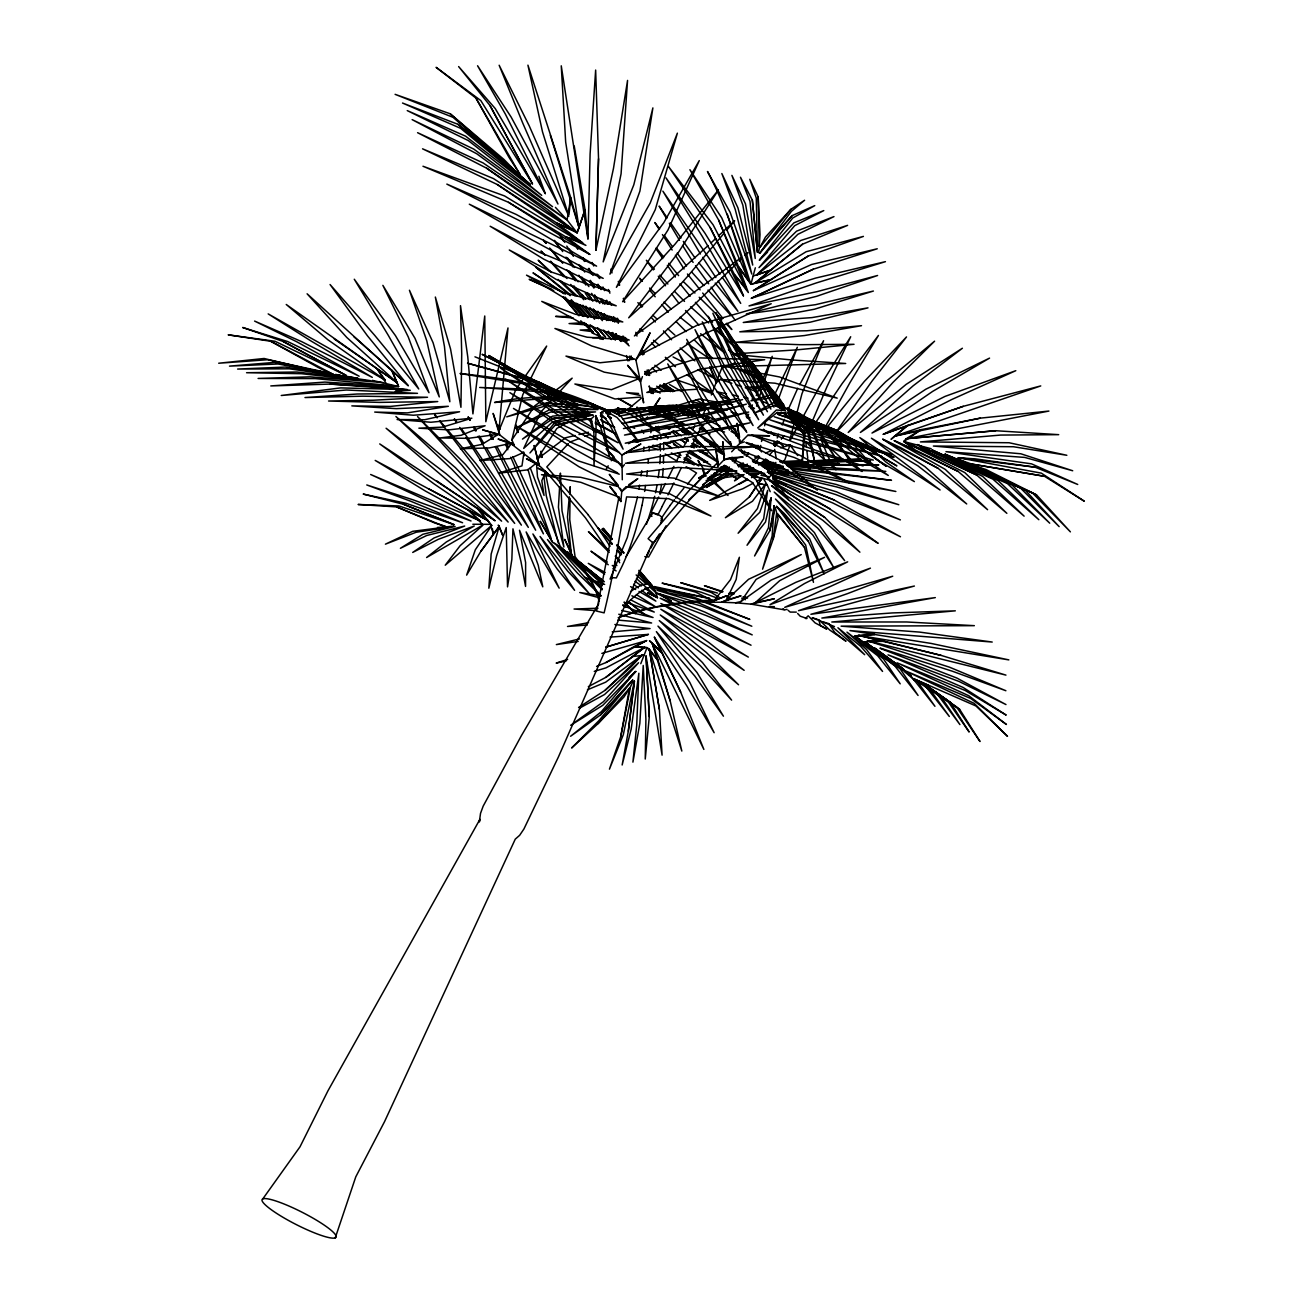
<?xml version="1.0" encoding="UTF-8"?>
<svg xmlns="http://www.w3.org/2000/svg" width="1303" height="1303" viewBox="0 0 1303 1303"><rect width="100%" height="100%" fill="white"/><g stroke="black" fill="none" stroke-linecap="round" stroke-linejoin="round"><path stroke-width="1.5" d="M622.297 479.781L621.889 455.187L603.664 437.173M663.553 455.529L663.439 463.265M663.618 450.007L663.667 444.47M570.046 498.365L569.753 519.734L575.079 556.625L586.22 572.489L594.201 587.425A332.444 183.3 -35.9 0 1 599.299 601.823M570.111 494.472L570.209 486.703L569.672 492.762M574.216 145.969L585.031 209.636L577.115 232.781L493.511 178.609L422.547 148.819L497.323 184.537L556.886 223.106L577.115 232.781L579.037 227.618L565.665 142.011L561.251 65.818L587.946 238.905L590.096 153.998L595.65 70.053L598.533 158.738L595.911 250.241L613.501 168.266L627.557 80.411L621.075 173.836L603.175 261.903L633.812 184.798L652.884 107.905L639.936 191.052L609.951 274.167L650.197 203.024L677.381 133.15L655.246 209.734L616.384 287.328L663.781 222.65L699.271 160.611L667.999 229.947L622.606 301.693L675.117 244.052L718.393 189.945L678.651 252.049L628.681 317.818L708.148 245.55M595.911 250.241L598.533 158.738M660.426 454.617L659.872 463.673M663.243 468.51L662.527 477.321M559.59 487.127L558.433 507.16L563.873 547.032L550.843 499.831L545.354 472.68M559.818 483.12L560.404 473.103L562.016 510.89L571.235 553.058L573.418 558.678L577.897 563.596L583.125 565.86L579.216 563.124L577.897 563.596M766.245 386.796L783.754 405.2L779.878 399.076L766.245 386.796L746.147 387.252L767.614 389.727L783.706 405.363L770.106 395.004L750.87 400.835L771.409 397.773L784.667 407.692L773.64 402.741L754.535 413.051L774.715 405.347L783.461 408.279L785.009 410.543L776.376 410.022L757.678 427.954L777.077 412.53L784.422 412.921L784.911 414.647L788.966 416.341L803.804 433.915L802.045 464.243L805.091 432.954L788.201 413.556M744.274 455.04L744.502 451.131M767.532 252.196L759.421 260.16L792.68 218.057L814.75 205.63L792.159 215.614L759.747 253.238L791.312 211.428L804.602 200.239L790.84 209.343L760.203 246.918L759.258 246.511L760.007 234.638L758.199 196.916L749.779 179.293L756.277 198.007L757.434 252.277L752.352 200.19L740.462 177.224L750.039 201.444L755.251 258.466L745.479 203.854L731.895 175.384L742.873 205.206L752.711 265.079L737.938 207.845L721.846 173.543L735.218 209.343L751.798 274.053L730.185 212.373L707.48 171.491C726.488 207.21 738.736 246.186 750.886 284.331L770.936 279.624L808.137 256.072L863.417 236.397L806.117 251.74L755.105 282.946L750.886 284.331L738.54 266.675L718.686 220.142L689.922 169.699L721.748 217.894L748.981 281.334L738.54 266.675L748.345 292.523L734.501 274.591L710.151 227.585L668.488 166.523L713.099 224.784L746.196 288.566L734.501 274.591L743.443 295.846L705.004 233.27L665.996 177.876L702.415 236.625L740.723 303.371L722.285 277.409M769.65 501.59L771.148 497.893L768.444 527.731L754.567 555.99L769.845 530.712L774.389 510.613L774.177 505.711L772.125 536.07L762.581 569.167L773.249 538.937L778.119 519.18L776.621 513.398L773.249 538.937M773.77 445.317L774.047 441.391M603.289 412.888L600.536 412.807L609.446 456.131L600.439 426.618L595.699 415.592L596.139 429.876L593.989 465.546L593.907 431.749L591.269 418.914L590.047 419.859L590.145 418.735L583.141 418.963L555.518 424.811L529.963 452.939L554.883 422.498L592.946 415.103L584.395 414.273L553.4 418.377L522.487 439.095L552.472 416.162L595.585 411.911L550.534 412.041L515.239 428.378L549.41 409.777L597.963 409.582L547.309 405.477L506.737 416.862L546.218 403.083L585.878 405.868L603.077 408.833L593.272 407.855M629.023 677.593L635.799 671.436L601.367 711.666L570.584 736.26L600.52 714.924L632.737 680.068L598.875 720.689L571.61 748.003L597.963 723.702L629.463 688.31L620.733 736.667L609.446 769.161L623.306 734.745L634.414 681.094L628.323 731.146L622.15 764.991L631.173 729.159L638.861 673.228L636.711 725.413L632.916 762.141L639.854 723.312L643.226 665.442L645.897 719.191L645.246 759.03L649.285 716.829L646.044 655.963L662.087 755.154L659.399 709.353L649.301 649.171L647.054 647.656L634.089 646.63L605.879 662.559L596.579 666.436M643.666 450.936L643.975 446.962M648.08 463.054L648.422 459.047M616.352 494.049L609.82 486.394L620.88 501.525L621.743 491.524L620.293 488.397M569.297 496.801L567.473 516.998L571.235 553.058L564.72 539.361L573.418 558.678L578.109 561.121L574.656 558.287L573.418 558.678M649.155 450.952L649.529 446.896M650.832 432.743L651.191 428.687L698.099 423.198L703.767 425.087M731.586 457.679L743.133 457.027L724.159 459.666L722.807 441.766L724.159 459.666L717.725 466.327L716.047 450.366L718.132 462.174L717.725 466.327M569.02 214.392L570.747 197.633L527.927 65.15L542.52 131.912L568.825 216.249L529.279 125.968L499.147 65.231L522.633 122.824L557.977 204.034L511.151 117.091L477.566 65.753L505.336 114.045L545.305 193.61L538.872 176.296M646.793 476.018L647.379 470.79M659.188 470.481L658.194 477.68M731.651 451.799L739.713 443.443L740.12 439.909M628.323 731.146L634.414 681.094M640.995 475.953L641.727 470.774M644.627 491.459L645.506 485.482M524.001 452.288L521.966 465.888L498.544 473.168L527.91 469.846L536.461 463.021L548.319 474.048L537.911 468.168L545.876 471.539L541.804 480.709L544.051 495.433L537.504 477.012L536.461 463.021M661.549 484.488L659.855 493.984M638.959 489.065L639.61 485.107M577.115 232.781L567.066 219.979L570.747 197.633L579.037 227.618L585.031 209.636L587.946 238.905M616.873 551.625L626.596 496.899L668.651 498.674L710.933 516.037L669.693 493.772L625.766 486.687M769.845 530.712L774.177 505.711M617.622 486.361L580.633 477.289L541.494 474.699L580.877 482.338L618.958 497.111L596.595 611.091L604.12 612.866L606.775 601.644A184.733 35.784 -77.1 0 0 616.824 551.674M642.004 505.434L643.503 497.453M620.733 736.667L630.131 688.733M637.525 496.98L627.297 537.536L610.081 579.069L612.263 577.669L616.352 577.913L622.427 565.453A303.762 249.964 70.6 0 0 641.939 505.417M759.942 449.34L760.724 445.414M761.506 441.489L762.288 437.564M764.633 425.772L765.415 421.846M758.444 252.717L759.796 245.99M784.911 414.647L785.448 412.074M771.148 497.893L765.496 521.998L747.026 545.257L763.656 518.724L767.662 490.4L759.796 512.307L738.101 533.236L757.418 508.61L765.578 483.869L752.45 501.264L725.396 517.714L749.306 496.997L761.994 478.413L752.271 476.051L758.558 473.95L749.03 474.65M514.31 445.235L511.802 443.183L498.072 439.046L514.31 445.235L511.851 439.991L522.731 394.842L546.674 346.061L516.053 389.076L499.016 430.527L499.603 434.811L539.23 465.594L534.197 445.577L539.23 465.594L526.461 458.803L534.8 462.321M750.886 284.331L755.317 267.799M776.621 513.398L804.374 547.195L813.479 582.343L805.661 545.029L776.539 506.362L784.227 513.512L808.218 541.087L824.147 573.776L809.717 538.937L775.448 499.016L812.714 534.881L833.659 567.456L814.424 532.601L774.194 492.062L817.698 528.122L844.637 560.632L819.506 525.516L771.523 485.775M789.748 440.121L795.856 416.911M796.882 413.035L801.98 393.685L823.577 340.718L799.667 384.727M492.355 528.709L493.251 533.693L490.498 524.327L487.974 520.597L433.915 483.788L379.727 443.916L476.67 507.649L491.752 525.402L475.302 549.817L466.637 575.112L480.856 551.316L499.244 526.412L502.763 535.403L498.251 525.093L499.244 526.412L491.15 554.068L488.837 588.207L496.671 555.534L506.232 527.552L507.535 586.871L511.851 559.41L512.942 528.823L520.972 561.56L525.549 586.399L525.63 562.587L519.506 530.256L542.781 586.822L538.237 565.258L526.135 531.933L559.166 588.142L532.911 533.953L557.228 569.069L574.607 590.324L540.061 536.461L567.766 571.203L589.054 593.37L571.3 571.952L547.455 539.556L577.636 573.287L600.976 595.846M756.554 406.194L757.76 402.366M758.965 398.523L761.375 390.851M762.581 387.024L772.223 356.338L756.245 395.575M335.262 1237.85A41.419 6.808 27 0 0 287.93 1205.601A41.419 6.808 27 0 0 274.102 1211.692A41.419 6.808 27 0 0 335.262 1237.85L355.784 1176.837L384.548 1121.639L515.271 839.132L519.636 835.321L523.904 829.017L558.352 757.092L648.747 551.316M780.53 447.857L790.009 444.974L784.878 459.698L782.321 462.581M642.428 376.632L640.539 381.942L643.584 402.871L643.096 398.913M778.689 398.376L797.322 347.282L773.298 397.382M640.767 663.699L647.054 647.656L634.089 646.63L646.597 640.587L601.839 653.389M711.357 394.956L721.797 368.065L734.729 363.179M774.357 445.431L775.79 441.701M777.223 437.987L778.657 434.274M782.223 424.957L784.373 419.387M787.957 410.087L797.745 388.261M747.108 418.002L748.639 414.256M750.919 408.653L752.434 404.924M629.023 360.752L631.173 355.947M660.491 523.708L662.054 520.044M807.599 432.368L827.144 386.307L850.696 336.728L818.512 388.473L802.892 417.058M701.828 417.481L705.526 409.093L702.48 399.777M629.023 689.906L633.014 681.436M770.806 473.087L775.839 462.402M696.095 437.01L691.274 447.108M683.717 462.956L689.694 450.415M673.912 466.393L668.016 478.348M676.322 461.49L680.117 453.802M660.328 493.821L665.442 483.56M658.715 497.013L651.207 511.965L657.771 515.027L662.185 506.492M692.903 429.485L694.743 425.918M635.897 359.986L650.099 332.77L639.301 355.263L635.897 359.986L640.539 381.942L627.574 365.263L639.496 378.407L611.547 389.646L574.867 383.994L615 398.995L640.864 397.089M645.946 419.941L647.575 416.862M760.203 246.918L765.447 237.081L790.84 209.343M684.075 446.033L687.626 439.372M652.787 542.211L647.168 554.866L649.024 551.478M650.881 548.074L652.722 544.687A246.414 217.894 21.3 0 1 659.481 533.904M790.221 440.267L799 424.208M697.838 433.638L702.659 424.973M705.558 419.778L707.48 416.308L714.581 419.647M598.777 603.696L521.184 736.032L483.169 806.15L480.53 813.365L479.341 821.981L479.927 819.31L327.9 1090.92L300.016 1146.787L262.701 1199.037M734.306 462.809L736.293 459.405M666.045 525.809L648.601 557L644.806 556.609M626.108 556.544L651.712 514.017M734.664 461.865L736.553 458.786M606.139 469.178L608.208 465.806M611.302 460.741L613.371 457.369M649.383 414.745L659.969 397.92L649.187 413.784L655.1 413.996M629.463 688.31L624.007 696.958L597.963 723.702M749.306 496.997L755.87 486.996M511.851 439.991L534.702 405.901L549.361 395.037M808.609 432.954L842.178 383.538L878.45 335.441L850.012 382.561L820.857 434.958L864.264 381.535L906.513 336.923L871.821 381.388L835.207 433.231L885.568 381.844L934.593 341.174L892.864 382.496L848.22 432.466L906.09 384.418L962.396 348.243L913.094 385.851L860.403 432.433L925.83 389.206L989.563 358.113L932.606 391.421L871.984 433.052L944.952 396.438L1015.803 370.687L951.499 399.63L883.287 434.29L963.292 406.324L1040.755 385.916L894.591 436.147L891.057 439.339L907.768 425.397L963.292 406.324M618.192 617.72C648.959 606.107 681.795 601.22 714.549 600.064L730.511 579.623L739.387 557.261L736.195 579.428L726.325 600.129L741.065 595.813L721.569 602.23L735.511 602.784L740.918 601.579L756.131 579.395L801.231 554.589L748.59 579.281L726.325 600.129L721.569 602.23L710.184 602.23L726.813 595.683L710.184 602.23M755.186 463.168L759.584 456.832M746.472 456.083L748.622 453.021M759.747 253.238L766.115 244.345L792.159 215.614M746.244 455.92L748.459 452.907M480.856 551.316L499.244 526.412M770.22 491.703L767.255 485.009L758.069 483.657L761.994 478.413L756.766 481.23M613.974 456.832L606.123 448.737L622.362 467.321L624.398 464.634M670.117 505.401L674.449 499.668M632.737 680.068L600.52 714.924M675.524 498.235L683.88 488.153M687.495 484.179L696.535 473.005L686.111 466.686M618.29 485.286L609.299 474.341L621.743 491.524L624.756 487.892M724.175 233.139L687.544 276.448L634.414 335.946L741.57 257.424M726.797 230.045L734.648 220.761L718.458 235.908M907.882 437.678L921.351 429.599L903.81 441.505L964.79 472.582L1006.861 513.333L958.08 471.393L914.364 449.551L903.81 441.505L906.204 438.688L1048.915 411.064L980.345 418.133L921.351 429.599L894.591 436.147L907.768 425.397L883.287 434.29M694.141 486.068L703.131 475.725L698.701 478.103L706.34 475.856M774.764 446.44L778.722 441.961M781.344 438.964L783.983 435.984L781.425 438.671M768.281 478.413L779.764 465.448M774.943 445.854L778.836 441.538M759.421 260.16L793.869 222.894L823.773 210.581L794.683 225.68L759.014 267.62L796.589 231.152L833.969 216.591L797.843 234.312L756.473 275.096L770.513 270.144L802.436 244.247L847.601 225.354L800.628 240.534L756.473 275.096M568.385 443.623L546.788 466.914L588.19 514.75M769.487 454.861L773.331 450.773M587.458 689.792L605.651 682.186L642.428 654.79L630.88 667.022L604.999 690.378L578.581 707.48M635.799 671.436L602.784 705.314L570.698 725.299L603.468 701.665L638.568 662.738L604.527 694.515L579.526 708.148M739.452 436.228L737.091 423.312L739.713 443.443L747.71 435.332L769.487 435.772L747.71 435.332M736.374 263.89L694.499 304.511L639.301 355.263L697.463 325.082L771.229 303.746L698.555 336.581L644.692 373.749M739.257 261.089L742.14 258.287M745.039 255.486L747.922 252.684L744.746 255.046M604.999 690.378L642.428 654.79M711.096 242.798L715.51 238.677M688.733 499.88L698.897 490.954M625.31 604.608C633.812 597.54 642.46 587.23 654.269 586.578L709.255 598.24M482.077 525.956L460.089 545.745L445.235 565.209L491.752 525.402M590.047 419.859L593.891 416.439M738.622 466.865L743.182 462.874M733.035 353.96L797.061 349.839L854.035 344.301L799.83 344.692L735.739 342.298L804.456 335.555L861.511 325.685L806.687 330.783L739.778 331.809L810.287 322.167L868.01 307.85L811.932 317.606L743.264 322.493L814.391 309.234L873.401 291.041L815.385 304.707L746.342 313.942L816.623 296.302L877.587 275.487L816.9 291.677L749.03 305.928L816.411 282.914L885.437 261.659L815.58 278.093L751.375 298.24L813.251 269.216L877.245 248.775L811.606 264.493L753.395 290.634L770.936 279.624L755.105 282.946L770.513 270.144L753.281 275.992M627.737 409.468L641.337 398.197M742.026 474.65L734.485 480.823L744.127 474.553M745.039 472.175L751.065 467.223M755.105 282.946L802.436 244.247M709.793 367.023L716.21 382.724L720.364 379.385L760.805 382.202M698.701 478.103L708.946 471.393M621.743 491.524L637.77 478.69L628.763 484.683M588.321 686.665L605.83 677.365L644.643 647.314L605.911 667.885L594.266 671.387M605.83 677.365L644.643 647.314M701.714 488.69L731.879 469.031M552.619 392.626L572.164 378.147L540.875 411.943L523.708 448.411L551.544 422.84L564.671 418.182M702.675 484.732L729.436 467.044M740.918 601.579L771.181 580.03L824.555 557.326L779.731 580.649L755.203 602.703L751.179 604.152L735.511 602.784M742.352 467.419L747.352 464.096M752.352 460.79L759.03 456.359M591.269 418.914L589.803 419.875L593.907 431.749M730.446 470.057L701.063 488.641M747.352 472.468L753.769 468.282M758.607 465.155L765.659 458.965L769.91 463.363L767.532 460.106M731.455 470.139L701.03 488.853M738.084 465.839L741.391 463.689M628.616 443.688L635.196 439.437M753.395 290.634L808.137 256.072M753.281 483.12L742.808 488.755L709.695 500.401L747.303 479.113M353.927 336.777L391.633 370.052L398.539 386.535L324.87 382.088L270.78 385.932L330.31 384.076L382.854 387.072L398.539 386.535L397.154 382.691L346.842 337.526L307.101 293.794L408.214 385.655L367.348 335.669L330.066 284.526L374.694 335.327L418.735 388.978L388.229 335.246L354.269 279.233L395.428 335.588L428.996 392.708L408.279 337.005L382.87 285.357L414.94 338.194L439.274 396.926L426.83 340.979L409.435 290.243L433.101 342.77L449.844 401.747L444.47 346.614L435.349 297.035L450.545 348.992L460.936 407.302L461.718 353.944L460.496 305.651L467.777 356.941L472.924 413.898L484.749 315.994L485.84 421.716L507.991 327.949L499.016 430.527L493.12 413.393L499.603 434.811L482.615 429.86L498.658 434.192L481.801 444.437L460.35 448.769L489.244 447.939L511.802 443.183L502.779 454.763L479.895 460.529L509.815 458.607L522.226 453.069M728.833 473.966L706.21 487.452L732.058 473.266M483.543 524.637L426.602 557.521L446.424 541.934L474.259 526.005L438.264 539.344L412.709 552.439L434.078 537.944L464.682 526.037L426.716 535.5L400.412 548.286L422.921 534.263L455.122 526.445L416.227 532.227L385.411 544.165L412.725 531.315L446.017 527.047L396.584 506.9L358.081 504.473L398.962 505.955L453.998 524.62L403.425 504.245L363.195 494.081L405.884 503.251L462.581 522.747L410.51 501.15L366.762 484.944L413.067 499.831L471.051 520.988L370.638 474.487L480.416 521.037L468.51 510.124L375.199 460.415L425.674 491.215L480.416 521.037M568.825 421.683L556.837 428.426L537.097 459.259L565.6 437.775L575.128 435.479M572.245 419.745L577.376 416.862M584.233 413.002L587.653 411.08M605.879 662.559L646.597 640.587M738.035 465.432L741.114 463.77M739.045 484.211L747.922 479.537M751.456 477.68L758.558 473.95M660.686 435.625L663.406 434.257L670.768 433.655L660.686 435.625L660.816 438.964M751.375 298.24L813.251 269.216M710.998 406.569L720.119 402.35M754.812 457.288L758.379 455.871M765.496 453.053L770.822 450.936M569.737 442.157L579.2 438.525M584.868 436.342L590.536 434.176M596.204 431.993L599.983 430.527M723.621 367.381L734.534 363.211M725.494 415.445L710.51 405.608L719.973 402.073M552.733 542.471L540.256 521.395L552.733 542.471L561.381 547.407L602.1 583.956M739.713 443.443L744.339 441.864M724.159 459.666L729.664 457.793L763.998 473.82L788.527 499.831L768.9 470.725L738.296 449.535L778.689 465.187L817.356 490.14L784.194 462.353L746.065 442.759M707.366 478.282L716.731 475.22M567.619 659.416L556.169 663.097L566.088 660.979M629.626 422.025L633.307 420.885M644.936 374.303L699.646 357.902L764.698 359.709L699.825 369.205L646.793 392.464L697.512 389.222M648.389 634.398L605.814 647.151L648.389 634.398L610.048 637.118M649.187 413.784L653.031 412.66M656.875 411.52L699.19 399.06L718.93 402.432M713.963 473.624L717.79 472.5L714.125 473.298M625.147 412.269L617.117 413.54L624.642 411.439M721.569 602.23L725.25 601.253M621.824 409.728L646.939 407.904L684.889 425.087L641.858 409.028L623.762 409.777M702.659 470.367L704.19 473.689L708.083 472.663M717.79 470.139L725.576 468.103L720.038 469.194M786.947 609.348L784.585 609.934L783.07 608.664M579.379 638.942L556.348 644.594L578.19 641.434M578.955 434.55L588.484 432.238M594.201 430.853L598.012 429.941M894.591 436.147L980.345 418.133M601.791 411.471L618.811 408.93L632.737 411.487L659.953 433.28L628.176 412.986L608.078 409.81L620.684 415.885L638.747 441.815L617.019 417.449L605.439 410.934L610.912 420.364L623.095 449.16L607.915 421.96L600.536 412.807M627.378 462.891L684.254 451.636L756.506 446.75L686.192 446.538L625.57 452.744L621.889 455.187L640.897 443.965L625.57 452.744L749.681 422.872L690.297 433.899L625.245 443.199L691.404 427.417L748.72 412.025L691.665 424.387L624.512 435.072L691.698 419.517L746.342 404.158L691.437 417.237L623.469 428.573L690.411 413.605L742.547 399.614L689.531 411.943L622.248 423.459L737.286 398.653L622.785 419.029L681.811 406.585L730.608 401.503L679.27 405.966L619.137 416.097L673.244 405.314L727.318 409.826L669.319 405.266L649.236 408.442M783.901 609.739L751.179 604.152L774.373 598.761L755.203 602.703L795.84 582.343L847.667 561.837L804.505 583.549L770.024 604.641L870.437 568.141L784.699 607.345L892.718 576.219L847.764 593.533L798.56 610.667L914.397 586.041L810.906 614.283L935.31 597.605L821.835 618.062L892.408 612.931L955.327 610.83L831.803 622.003L906.709 621.971L974.351 625.668L841.103 626.157L919.674 632.102L992.218 642.053L849.947 630.587L931.156 643.438L1008.848 659.888L858.644 635.408L854.296 636.271L874.802 634.447L858.644 635.408L941.092 655.393L1005.949 675.117L867.391 640.767L884.542 641.304L941.092 655.393M613.469 409.956L618.811 408.93M588.565 622.671L567.522 626.466L587.295 625.033M617.117 413.54L625.114 412.123M629.105 411.406L661.093 405.738L708.783 417.188L656.272 406.308L628.535 409.826M706.128 480.465L710.086 479.765M714.044 479.064L743.313 475.058M344.546 376.534L331.304 374.922L333.552 374.531L270.715 341.256L228.155 334.838L274.949 341.256L346.077 375.362L283.077 341.435L242.684 327.493L287.637 341.533L359.139 376.209L296.498 341.63L254.59 321.075L301.514 341.565L372.3 377.381L311.303 341.174L268.174 313.893L385.232 380.134L377.007 368.619L286.237 304.479L327.884 339.757L385.232 380.134M555.518 424.811L590.145 418.735M629.154 411.618L645.213 409.077M703.653 462.207L707.594 461.604M330.31 384.076L407.285 389.63L395.216 391.372L410.25 390.297L382.854 387.072L396.649 386.079L315.163 378.603L258.092 378.44L310.163 376.828L383.196 382.593L301.465 373.717L246.56 372.723L297.035 372.007L370.622 380.671L289.25 368.798L237.618 369.058L285.243 367.071L330.473 374.108M498.658 434.192L468.217 438.345L439.991 437.955L461.132 435.267L485.123 425.755L448.9 429.876L418.882 428.182L442.515 427.123L471.849 418.198L430.902 422.253L397.089 419.533L424.713 419.729L459.584 411.764L413.393 415.234L374.71 412.074L407.367 412.888L448.346 406.308L396.324 408.653L351.826 405.884L390.428 406.422L437.743 401.552L379.58 402.383L328.551 401.015L373.749 400.216L427.547 397.268L362.951 396.193L304.983 397.545L357.12 394.011L417.481 393.343L346.403 390.004L281.236 395.493L340.669 387.887L407.285 389.63M630.277 409.859L661.093 405.738M666.892 443.183L670.833 442.662L663.699 442.629L671.582 448.46M615.619 409.859L625.407 408.784L608.159 411.504C573.336 394.239 532.047 394.679 494.57 402.497L544.345 398.571L603.077 408.833M614.658 411.601L618.697 411.129M622.736 410.673L646.939 407.904M794.39 413.474L788.071 410.461L811.232 429.387L825.581 461.832L812.763 428.866L788.869 409.533L815.906 428.101L837.601 461.637L817.812 427.807L787.533 408.181L821.737 427.514L853.188 462.418L824.115 427.596L799.537 413.507L782.745 407.758L775.024 394.711L777.321 398.083M632.509 656.5L644.171 655.246M444.144 527.096L453.411 526.119M598.908 336.011L592.197 332.868L593.321 332.754L586.822 324.903M995.704 430.723L906.204 438.688L995.704 430.723L1058.704 434.665L1000.623 435.072L920.407 441.912L1009.092 442.743L1066.848 455.284L1013.392 446.734L933.355 446.033L1020.868 453.786L1072.711 470.758L1024.728 457.418L945.978 451.669L1031.52 463.852L1077.728 484.472L1035.038 467.174L975.507 458.9L958.242 457.728L1041.292 473.136L1084.308 501.215L1044.517 476.295L969.904 463.77L971.598 465.366L958.78 459.584M612.215 631.841L650.067 628.583L614.869 624.495M553.4 418.377L592.946 415.103M729.908 471.393L733.768 471.083M743.394 470.302L755.219 470.171L743.818 468.086M717.025 470.741L723.067 470.253M741.212 468.803L753.313 467.826M722.839 466.539L726.781 466.295M738.606 465.513L746.489 465.008M758.313 464.243L772.093 463.331M584.493 322.607L569.069 323.567L585.633 324.838M627.802 486.556L672.478 483.82L718.881 496.101L674.335 478.152L626.564 474.015L678.179 467.468L736.879 471.002L680.345 461.751L625.407 463.282M711.015 475.269L738.606 473.657M592.604 337.738L603.11 337.2M729.924 471.458L733.817 471.246M743.541 470.758L755.219 470.171M763.346 467.223L783.347 466.279M787.354 466.083L839.36 463.64L812.974 464.373M437.482 527.438L446.017 527.047M613.713 410.201L617.736 410.038M782.191 462.923L850.778 460.154L808.169 461.474M762.271 462.5L770.268 462.207M780.253 461.832L802.436 461.083M591.415 329.659L580.128 330.05L592.963 331.744M801.703 461.229L779.764 461.604M807.648 461.034L861.218 459.193L808.511 460.887M597.979 608.224L574.053 609.022L595.471 610.635M811.753 462.646L870.599 460.757L811.134 461.979M472.81 524.246L490.498 524.327M781.8 462.288L804.114 461.604M755.968 463.037L773.787 462.532M762.206 465.806L780.481 465.285M786.572 465.122L808.902 464.487M720.868 466.897L726.765 466.751M738.589 466.441L750.398 466.116M807.16 462.06L783.347 462.076M817.698 465.383L878.825 464.845L814.522 464.34M753.753 461.767L757.76 461.751M763.753 461.702L767.76 461.685M716.715 471.344L736.13 471.197M743.883 471.149L761.424 471.881M796.328 612.117L790.204 612.084L788.038 610.26M570.747 316.548L555.615 316.401L573.304 318.03M746.489 473.201L764.6 473.396M768.623 473.445L788.755 473.673L767.288 472.256M753.053 461.457L757.092 461.555M763.167 461.702L767.223 461.799M785.432 462.239L807.681 462.777M758.069 483.657L761.815 483.755M769.324 606.53L774.389 606.693M765.659 475.432L760.968 475.269L768.9 476.703M662.983 414.273L678.733 414.843M682.674 414.973L696.47 415.462M599.022 407.872L604.999 409.126L587.132 401.927L540.387 389.646L479.699 387.463L541.364 391.78L587.637 404.402M752.792 461.734L756.766 461.897M784.65 463.07L808.544 464.08M331.304 374.922L333.275 375.02L316.727 370.524M651.142 586.431L664.058 589.722L651.142 586.431L666.761 592.099L652.95 587.49L647.282 580.715L652.95 587.49M785.514 463.624L811.671 465.057M611.693 410.282L617.443 410.608M699.141 450.17L703.017 450.415M638.6 393.473L626.466 392.643L640.082 395.363M764.861 382.496L774.959 383.196L837.21 398.148L779.52 376.958L725.836 366.632L845.696 363.488L791.198 359.921L733.035 354.269M788.299 445.398L791.833 445.691M767.174 463.233L775.138 463.884M787.077 464.845L885.828 471.393L825.402 469.243L789.048 466.002M617.687 620.081L651.63 622.997L618.762 614.25M758.769 463.298L776.946 464.927M583.565 412.106L587.425 412.497M546.218 403.083L561.902 404.679M567.782 405.266L573.662 405.868M958.242 457.728L1035.038 467.174M758.753 463.64L772.858 465.383M776.897 465.888L782.956 466.621M788.999 467.37L891.513 480.318L791.133 469.031M765.138 465.66L783.136 467.989M777.077 412.53L784.878 413.588M602.002 408.979L610.57 413.132C564.802 387.186 511.672 379.189 460.024 373.505L538.856 386.209L584.053 402.252M699.662 451.978L707.627 453.183M599.706 338.845L603.273 339.399M334.415 374.71L358.016 378.375L344.025 375.867M969.904 463.77L1044.517 476.295M724.843 403.441L732.742 404.777M738.671 405.787L742.612 406.471M750.512 407.823L754.453 408.49L748.769 406.487M764.942 466.132L788.527 470.188M792.452 470.855L833.725 477.94L895.861 491.475L764.975 467.712M639.496 378.407L604.217 372.153L565.958 356.094L599.885 362.771L634.887 359.123L591.562 345.914L554.915 328.47L587.116 337.216L629.202 340.018L579.428 322.069L541.755 301.384L575.34 314.235L622.801 321.971L567.701 300.113L526.51 275.145L563.548 292.67L616.238 305.814L555.811 279.217L509.294 249.997L551.625 272.115L609.755 291.497L543.888 259.232L490.172 226.25L539.703 252.391L603.208 278.386L531.999 239.931L469.308 204.196L596.595 266.138L520.174 221.005L446.831 184.098L516.069 214.376L589.787 254.394L565.779 236.82L508.561 202.323L422.97 166.247L504.57 195.955L585.927 245.404L565.779 236.82L582.588 242.83L556.886 223.106L574.77 231.185L547.097 209.099L486.654 168.217L417.579 132.694L483.104 162.94L565.942 219.279L476.849 153.819L412.139 119.632L473.738 149.079L552.553 206.672L468.347 140.594L407.253 110.608L465.594 136.163L541.706 195.352L460.627 128.329L402.513 103.035L457.956 124.306L514.799 170.628M608.078 409.81L611.14 410.364L620.684 415.885M326.043 372.625L278.109 363.993L229.491 366.127L274.379 362.413L325.701 372.625M772.858 477.419L784.748 479.553L834.05 499.961L900.471 536.787L832.764 502.974L773.119 478.494M709.842 598.549L656.191 587.914L693.847 597.197L749.86 619.414L695.769 598.989L657.021 590.292L699.499 603.289L751.831 626.238L701.486 606.123L656.468 593.028L638.209 573.857M335.571 374.596L345.442 376.551L335.718 374.45M744.257 465.448L748.069 466.213M372.397 380.362L398.539 386.535M726.455 393.75L716.634 391.731L729.029 398.523M732.335 394.956L738.231 396.161M744.127 397.382L748.052 398.181M751.978 398.995L755.903 399.793M543.286 396.128L559.215 399.484M325.994 372.349L267.669 359.742L218.692 363.228L264.118 358.488L333.275 375.02M775.204 477.484L784.748 479.553L770.35 474.471M903.81 441.505L931.205 448.721M621.694 610.472L653.064 617.524L622.932 605.569M764.91 468.119L836.135 484.423L898.809 504.717L836.51 486.899L768.102 470.758M752.271 476.051C800.221 484.7 839.8 514.864 878.141 543.335L828.122 511.737L769.682 480.481L824.685 517.372L859.899 552.179L822.828 520.337L771.637 485.612M858.644 635.408L884.542 641.304L864.198 641.809L894.558 665.572L918.078 695.46L900.292 669.042L864.198 641.809L884.998 655.686M691.453 401.487L704.646 404.761L695.851 399.679M605.292 410.787L608.159 411.504L587.132 401.927L606.661 410.266L602.866 409.093M598.5 597.556L579.754 592.507L601.025 595.813L554.687 543.237L602.165 589.803M591.497 405.445L604.999 409.126M817.144 619.169L812.192 617.817L834.474 626.564M717.464 593.044L680.671 582.669L711.308 592.507L719.142 597.23M775.204 481.605L786.116 484.7L774.177 479.292M788.82 412.399L800.026 415.543M696.095 441.733L699.923 442.857M767.89 471.197L836.331 491.768L900.357 519.897L835.793 494.57L770.79 474.308M634.121 439.551L639.789 441.245M652.982 445.203L660.523 447.466M445.577 526.298L435.186 523.154L396.584 506.9M583.581 412.514L587.441 413.686M710.51 405.608L721.764 409.077M731.162 411.976L736.798 413.719M746.179 416.618L749.942 417.774M823.822 622.117L828.627 623.6L864.687 654.709L837.927 627.753L860.68 646.321L882.554 671.42L866.576 649.545L846.983 632.15L877.636 655.718L900.21 683.831L883.629 659.139L856.038 636.89L868.287 645.751L865.371 642.151L910.39 675.377L934.951 706.307L916.628 680.313M540.387 389.646L559.329 395.526M563.108 396.715L574.476 400.249M746.261 442.466L794.39 457.532L849.019 482.713L799.716 455.187L751.815 435.121L863.156 465.969L813.202 449.486L758.769 429.045L873.303 460.138L823.154 444.958L764.91 423.915L828.382 442.629L881.708 456.213L830.858 441.522L770.008 419.859L834.783 439.714L888.092 454.372L836.542 438.834L774.226 416.732L892.262 454.731L777.793 414.273L841.347 435.153L894.005 457.418L841.559 434.404L794.081 417.139M734.159 593.728L730.315 592.523L733.98 593.728M743.769 596.725L747.613 597.93M971.598 465.366L969.627 464.324L985.768 469.422L1036.488 494.863L1070.398 531.868L1032.579 493.071L957.64 459.096L970.768 463.738M792.875 411.992L831.135 428.638L870.648 464.666L828.708 428.15L799.456 414.566M723.067 591.627L704.434 585.682L722.285 592.067M728.654 593.419L732.384 594.608M880.225 648.112L952.232 671.175L1005.883 690.737L949.561 667.217L867.391 640.767M619.267 474.194L577.604 460.659L516.411 426.13L579.037 466.783L617.801 485.97M744.225 464.454L748.052 465.708M743.117 596.741L746.766 597.963M711.324 427.612L724.549 432.026M735.902 435.821L739.681 437.075M720.364 379.385L731.863 383.245M735.706 384.532L741.456 386.454M745.283 387.74L756.782 391.584M792.045 416.178L840.858 432.922L896.887 465.888L839.898 432.091L807.795 419.989M676.094 379.678L711.194 391.796L686.86 374.71M627.785 602.882L654.285 612.068L630.815 599.917M592.197 332.868L593.761 333.421L589.184 328.665M684.091 438.753L687.74 440.039M696.861 443.248L702.333 445.17M545.305 193.61L495.221 108.524L458.623 66.567L490.042 105.624L532.455 183.821L480.807 100.575L436.098 67.333L475.937 98.083L520.092 174.602L517.47 173.576L519.245 174.977L503.903 159.422L450.235 113.801L395.102 94.337L452.988 117.303L530.451 184.765L457.956 124.306M699.548 389.092L712.79 393.767M720.364 396.454L729.843 399.793M737.417 402.464L741.195 403.8M595.357 406.259L606.661 410.266M604.657 584.412L584.51 577.213L602.198 585.617M633.942 440.984L637.688 442.352M648.927 446.408L658.292 449.796M717.823 598.272L700.786 592.099L662.087 583.141L695.672 592.132L713.409 601.074L684.368 602.914L656.598 607.051A339.041 310.521 88.8 0 0 620.147 616.922M788.82 412.79L837.161 430.576L886.317 466.344L835.256 429.827L803.739 417.041M781.67 404.777L777.158 395.428L762.222 378.293L738.606 369.417L763.721 381.323L783.754 405.2M789.862 410.429L800.547 414.452L788.396 409.354M788.901 412.888L804.016 418.572M788.494 409.321L799.537 413.507M630.961 426.863L634.708 428.312M653.422 435.495L660.914 438.378M453.998 524.62L403.425 504.245M880.176 648.357L956.809 678.032L1005.981 704.565L959.106 681.485L888.011 654.855L963.096 687.447L1006.193 715.103L965.148 690.476L896.953 662.787L968.813 695.753L1006.421 724.484L970.735 698.489L905.618 670.931L974.188 703.376L1007.512 736.309L975.996 705.998L913.924 678.847L914.934 680.508L905.455 672.397M538.22 384.711L566.593 395.819M608.224 412.106L604.592 410.331M474.944 356.827L538.269 381.828L566.789 395.917M770.61 474.878L834.05 499.961M803.707 417.172L837.161 430.576M690.883 411.373L680.329 405.95M705.574 417.286L709.239 418.768L705.803 417.09M726.504 596.676L730.12 598.126M918.68 445.186L982.625 476.377L1024.125 516.151L976.615 474.976L929.218 452.288L918.68 445.186L992.919 479.162L1038.849 519.718L998.196 480.693L931.938 449.893L1007.447 483.576L1049.729 523.187L1012.219 485.172L944.984 454.193L958.894 459.812M803.576 417.172L831.135 428.638M584.021 402.041L537.487 382.675L467.533 363.211L537.373 382.007L573.581 398.311M741.716 598.126L745.446 599.689M816.248 452.434L835.94 469.764L828.61 457.858L820.955 439.241L841.412 458.216L862.032 471.491L848.172 458.558L834.962 437.955L860.485 459.438L888.271 475.448L867.081 460.008L847.764 437.466L879.216 461.197L914.38 481.621L885.812 461.93L859.833 437.596L940.082 489.993L871.414 438.199L917.882 465.806L966.712 503.952L924.983 466.686L882.799 439.225L900.275 447.434L938.176 468.396L987.593 509.685L945.261 469.389L894.281 440.658L914.364 449.551L906.155 442.58L929.218 452.288L917.231 444.518M676.42 405.103L692.952 412.106M618.697 462.793L571.691 442.629L513.48 408.442L574.037 448.965L617.671 472.891M551.316 289.201L529.165 279.298L553.71 290.618M913.924 678.847L928.616 685.427M944.984 454.193L1020.624 488.185L1059.144 526.624L1024.956 489.863L974.449 465.285M606.172 413.002L609.788 414.631L606.09 412.937M650.116 436.472L657.315 439.714M969.627 464.324L1036.488 494.863M957.64 459.096L1024.956 489.863M537.748 381.6L570.991 396.845M574.688 398.539L580.226 401.08M333.552 374.531L318.649 367.707L270.715 341.256M906.155 442.58L976.615 474.976M631.857 595.797L655.262 606.563L636.467 594.657M790.318 410.331L793.967 412.025M699.288 428.834L710.102 433.899M730.543 427.156L734.094 428.817M761.799 400.998L767.19 403.572M801.28 419.778L804.863 421.488M894.281 440.658L958.08 471.393M598.566 407.318L588.272 402.35L600.976 408.556M698.424 415.543L720.152 426.13M731.016 431.407L738.264 434.941M681.713 430.821L688.782 434.257M555.746 390.835L482.077 354.302L574.118 401.65M559.345 392.578L566.528 396.079M621.222 409.484L617.606 407.692L621.091 409.614M655.604 426.488L659.22 428.28M704.842 440.007L719.207 447.238M787.533 408.181L797.306 413.132L817.812 427.807M790.221 410.429L793.788 412.237M802.713 416.748L824.115 427.596M774.715 405.347L785.009 410.543M578.679 404.793L542.553 386.535L488.804 355.507L543.807 388.327L589.868 413.751M600.374 415.755L605.781 418.491M671.306 452.923L680.28 457.467M683.88 459.275L694.646 464.731M692.3 416.439L675.85 405.217M657.494 597.735L647.689 592.751L657.494 597.735L654.855 589.607M681.827 431.309L688.961 434.974M546.446 392.35L587.734 413.588M602.1 420.983L614.658 427.449L600.488 419.615M556.69 411.194L618.029 442.743L552.944 403.897L500.629 368.212L558.189 404.142M772.793 479.113L829.881 508.642M561.707 405.966L568.76 409.614M572.294 411.439L591.676 421.472M595.21 423.296L616.352 434.241L595.324 422.139M673.032 356.924L683.668 362.446M697.854 369.824L715.575 379.043L716.21 382.724M346.077 375.362L283.077 341.435M882.799 439.225L938.176 468.396M600.634 415.624L605.944 418.41M710.216 444.274L715.608 447.124M699.955 447.238L693.049 443.232M672.869 391.731L662.885 385.085M428.524 488.739L487.974 520.597L476.67 507.649L494.945 520.679L386.095 428.247L445.854 473.51L501.622 521.167L451.978 469.422L395.917 416.52L455.382 467.614L508.154 522.08L461.881 465.187L417.53 416.553L465.48 464.405L514.701 523.399L472.223 463.656L439.469 420.885M656.468 593.028L671.371 601.058L658.846 593.728L704.842 612.084L752.222 634.887L706.389 615.619L660.149 598.191L751.049 645.213L660.816 603.468L748.345 657.087L660.816 609.218L708.832 642.493L744.16 670.345L660.263 614.983L706.405 652.526L738.54 684.759L705.2 656.044L659.285 620.586L702.464 662.543L731.602 700.118L700.705 666.045L657.982 626.108L696.991 672.495L723.442 716.194L694.711 675.964L656.354 631.629L689.776 682.316L714.142 732.709L686.746 685.72L654.383 637.2L680.606 691.893L703.864 749.404L652.054 642.998L649.497 640.799L662.413 653.357L680.606 691.893M605.211 572.506L588.272 563.352L604.608 574.118M487.974 520.597L468.51 510.124L482.077 523.936M786.898 412.074L791.442 414.549L807.404 431.358L814.782 462.418L808.674 430.593L788.071 410.461M654.334 427.807L659.579 430.69M699.841 427.091L706.894 430.967M632.427 406.308L618.241 398.457L632.02 406.552M673.602 444.47L678.912 447.418M687.756 452.336L710.754 465.122L691.241 451.359M706.47 461.588L689.417 451.392M720.543 469.455L724.061 471.425M727.579 473.396L736.374 478.299L729.664 473.934M915.113 679.873L925.407 685.622L959.594 709.255L980.003 741.505L956.483 706.845L922.296 683.44M690.525 433.508L682.12 428.296M709.695 444.421L714.989 447.434M718.458 449.405L721.976 451.424M586.562 417.107L548.009 394.939L495.026 360.231L544.735 391.291M630.571 586.611L635.636 589.51M639.007 591.448L655.881 601.139L641.548 590.308M669.433 384.434L681.762 391.551M666.501 426.765L669.954 428.785M700.558 435.267L717.855 445.496M677.43 420.006L659.074 409.109L673.635 420.12M680.769 421.977L685.769 424.957M689.108 426.928L724.582 455.236L699.011 421.846L667.739 363.912L701.6 416.993L731.944 446.343M667.055 410.25L675.443 415.266M684.042 428.394L690.802 432.449M688.684 434.143L675.117 425.56M680.492 439.714L685.639 442.808M690.785 445.919L694.222 447.988M697.659 450.056L716.552 461.425L701.682 450.675M618.778 462.532L566.87 431.293L509.88 392.659L564.118 425.527L619.446 452.678L562.587 417.921M907.458 673.032L910.52 674.889M665.247 454.014L677.413 461.409M683.586 429.29L690.443 433.459M683.684 429.501L690.574 433.72M671.582 406.064L688.57 416.52M700.656 445.545L707.464 449.747M663.862 384.466L674.645 391.144L663.764 383.603M704.89 447.141L693.229 439.42M554.98 410.119L505.597 379.124L559.15 415.82M691.877 434.974L681.925 428.573M717.057 450.805L722.09 453.965M666.403 426.309L669.726 428.426M673.065 430.544L681.388 435.821M684.726 437.938L688.049 440.056M660.132 393.099L653.406 388.815L658.21 392.333M508.561 202.323L589.787 254.394M656.679 386.193L664.774 391.47M565.486 294.103L533.008 272.864L563.841 293.712M740.479 425.267L746.179 430.723M915.048 680.003L959.594 709.255M660.36 384.955L670.491 391.649M668.276 437.466L663.406 434.257L667.983 438.28M673.162 440.691L682.902 447.108M769.584 480.644L824.685 517.372M646.516 372.821L649.676 374.938M607.345 562.147L590.976 551.169L608.257 564.769M612.263 565.453L615.537 567.652M783.201 406.161L786.572 408.425M796.67 415.234L805.091 420.918M666.126 444.046L671.012 447.336M685.687 457.206L698.734 465.985M629.382 356.159L632.688 358.406M909.331 674.531L904.396 671.192L910.911 675.638M922.475 683.44L950.408 702.382L969.155 732.009L946.923 699.923L924.12 683.912M686.583 343.08L708.311 357.853M681.599 431.065L686.551 434.436M693.147 438.932L703.05 445.659M497.323 184.537L582.588 242.83M436.928 481.019L494.945 520.679M647.705 371.322L650.93 373.538M334.285 339.008L397.154 382.691L391.633 370.052L408.214 385.655M397.154 382.691L377.007 368.619L385.949 383.098M675.508 366.746L665.328 357.283M923.143 683.277L950.408 702.382M774.063 393.083L757.483 369.889L728.458 349.465L759.209 372.756L779.422 401.568M923.925 683.831L940.098 695.232L959.92 724.598L936.189 692.577L924.951 684.515M675.117 431.83L680.101 435.365M685.085 438.899L688.391 441.245M691.714 443.606L696.698 447.141M486.654 168.217L574.77 231.185M635.001 581.268L641.467 585.878M644.708 588.174L656.012 596.253L636.483 578.565M902.474 668.374L884.802 655.686L904.233 669.791M784.52 407.546L785.514 408.262M670.573 407.041L673.749 409.354M676.925 411.667L680.101 413.979M923.68 683.896L928.534 687.43L949.317 716.471L924.136 684.482M659.53 385.313L667.445 391.128M658.096 387.757L662.836 391.242M665.051 409.924L671.436 414.615M677.902 453.118L681.046 455.447M684.205 457.793L693.685 464.78M865.371 642.151L910.39 675.377M874.476 648.177L902.898 668.748M856.038 636.89L894.558 665.572M633.567 584.281L638.356 587.897M676.876 422.563L691.437 433.59L718.132 462.174L689.955 489.488L648.08 538.693L653.226 543.107L659.513 535.354A159.992 21.451 -49.7 0 1 688.652 501.052L709.972 478.054L724.387 465.269L752.434 482.566L771.669 510.695L756.017 479.553L729.664 457.793M875.127 648.161L904.184 670.133M907.425 672.576L910.65 675.019M674.449 425.006L677.576 427.4M680.703 429.811L686.974 434.616M603.322 581.838L579.216 563.124L592.116 582.246L599.787 598.549M612.964 568.483L616.107 570.942M604.364 581.757L574.656 558.287L603.224 581.105M570.291 294.576L535.533 266.968L570.193 295.667M530.272 467.891L560.665 547.667L567.636 553.205L567.31 551.853L602.198 580.291M628.209 344.008L621.938 339.008L629.137 345.881M654.872 365.263L661.142 370.264M628.616 601.856L644.333 614.364L628.535 601.563M680.085 317.248L692.724 327.395M700.607 333.731L724.305 352.738L705.574 332.346M665.931 426.912L668.944 429.42M671.973 431.928L676.501 435.691M681.046 439.469L685.573 443.232M517.47 173.576L529.946 184.098M585.308 323.73L589.884 327.59M597.523 334.04L600.585 336.614L597.654 334.073M763.509 429.257L768.037 433.085M777.093 440.756L783.119 445.854L780.464 442.792M639.952 328.747L642.949 331.304M653.487 340.262L659.497 345.393M567.31 551.853L603.354 583.907M680.166 347.917L694.922 360.882M703.767 368.668L715.575 379.043L710.021 366.974M671.029 440.951L678.668 447.662M686.29 454.356L690.867 458.379M450.235 113.801L519.245 174.977M636.141 574.949L646.614 584.233M649.611 586.887L655.604 592.181M684.515 301.416L674.612 291.449M690.557 306.808L708.669 322.965M714.712 328.34L728.296 340.458L717.774 328.258M639.675 303.452L642.607 306.091M652.884 315.326L657.282 319.284M667.543 328.519L674.889 335.115M519.066 174.488L530.451 184.765M708.653 478.038L728.019 495.498L709.614 476.8M775.122 398.62L752.32 362.837L714.239 328.193L754.144 365.101L779.308 405.005L774.813 394.776M609.283 550.68L588.419 531.64L609.218 552.439M615.228 556.137L619.707 560.209M551.544 272.49L538.188 260.209L549.524 271.171M560.453 280.666L576.789 295.683M788.364 413.442L807.404 431.358M652.168 367.918L656.484 372.055M558.026 279.396L575.03 295.846M580.747 320.799L593.761 333.421M642.395 281.008L639.529 278.19L642.135 281.301M649.594 288.028L655.344 293.647M663.976 302.068L671.175 309.088M683.57 281.774L694.939 293.028M699.19 297.247L721.911 319.724M726.178 323.942L731.863 329.561L726.781 323.225M622.915 604.673L625.684 607.426M670.198 700.965L658.145 660.523L649.301 649.171L681.827 751.065L670.198 700.965L652.054 642.998L662.413 653.357L654.383 637.2M624.365 602.523L635.441 613.648L624.137 602.051M676.127 321.58L686.029 331.565M694.532 340.132L712.936 358.683M807.029 442.922L813.609 449.714M651.484 342.917L655.637 347.233M913.403 678.912L914.934 680.508M797.631 613.469L800.221 616.205L807.013 618.485L805.498 618.502L808.186 615.798L815.092 622.883L826.737 629.105L820.222 625.326L818.805 619.625L829.734 630.033L845.989 641.206L834.914 632.655L828.627 623.6M545.143 255.372L541.054 251.039L543.742 254.069M550.583 261.17L566.952 278.533M573.76 285.78L585.552 299.087M602.295 588.777L560.665 547.667M638.91 572.766L653.569 588.598L639.35 571.74M785.66 414.207L803.804 433.915M555.436 207.372L567.066 219.979M752.14 444.046L756.229 448.509M685.525 310.489L698.897 325.066M571.235 299.657L587.734 317.655M597.36 328.161L605.618 337.151L597.735 327.933M611.286 539.214L602.002 529.083L611.547 539.621M616.58 544.996L623.209 552.228M776.539 506.362L808.218 541.087M637.851 302.622L641.89 307.085M651.337 317.476L655.376 321.939M663.471 330.848L671.566 339.757M580.079 304.869L591.025 316.938M603.338 330.506L611.547 339.546L603.712 330.18M565.046 297.068L582.246 316.01M590.178 324.756L599.445 334.969L592.637 326.532M612.329 543.758L597.735 527.715L611.97 544.377M617.638 549.589L621.612 553.97M646.337 260.274L654.415 269.184M659.807 275.112L667.885 284.021M616.987 545.648L623.811 553.189L617.378 545.436M691.746 272.099L703.929 285.569M707.985 290.064L730.983 315.521M547.146 472.94L585.47 517.861L608.289 550.99M801.198 460.024L810.254 470.22L809.196 465.073M550.485 261.659L563.955 276.822M570.698 284.412L583.793 299.739M753.834 412.09L756.489 415.152M771.148 432.042L773.803 435.121M639.333 570.73L652.168 585.617L639.024 570.274M690.15 296.237L679.971 283.745M695.411 302.345L712.513 322.167M585.829 306.205L596.171 318.225M607.801 331.76L614.267 339.269M647.054 647.656L658.145 660.523L652.054 642.998M583.581 315.961L570.633 300.846L583.76 316.434M617.15 550.452L621.042 554.997M576.74 303.355L588.549 317.183M591.611 325.701L599.445 334.969M612.247 538.953L603.191 528.252L612.231 539.181M617.427 545.077L623.876 552.716M649.985 290.585L655.214 296.791M661.745 304.527L668.276 312.28M437.189 417.611L434.616 414.549L437.042 417.709M439.779 420.674L444.942 426.814M447.515 429.876L475.921 463.591L521.395 525.142L465.953 437.385M738.85 438.411L708.474 402.22L677.527 350.882L706.145 407.481L731.13 444.372M585.503 323.421L593.321 332.754M582.848 305.211L594.591 319.251M551.202 249.443L562.766 263.32M569.183 271.024L578.157 281.806M639.252 571.431L649.35 583.646L642.737 584.64L637.2 587.181A139.812 29.708 -59.5 0 0 630.505 591.741M695.02 257.945L683.293 241.364M698.799 262.652L712.692 279.933M715.217 283.077L737.954 311.352L718.083 280.976M656.321 247.863L663.748 257.114M668.716 263.287L678.619 275.617M687.447 274.005L700.134 289.885M702.675 293.061L722.97 318.453M777.582 513.675L804.374 547.195M549.654 247.993L559.492 260.47M566.87 269.835L575.47 280.764M593.956 309.87L602.377 320.652M589.933 307.606L598.517 318.616M608.338 331.19L614.462 339.057M581.936 294.462L585.666 299.25M593.142 308.844L600.602 318.437M611.807 332.819L616.775 339.22M612.035 333.031L616.905 339.334M647.412 261.968L653.454 269.9M658.292 276.236L665.54 285.748M671.582 293.68L678.83 303.208M554.394 240.387L562.733 251.544M567.489 257.913L574.639 267.473M581.773 277.034L588.923 286.611M762.222 378.293L780.53 403.213M693.115 262.424L682.577 245.453M695.509 265.714L708.685 283.81M711.08 287.1L735.039 320.017M659.562 228.953L654.872 222.52L659.188 229.409M664.253 235.403L672.462 246.674M677.153 253.108L686.518 265.991M790.009 444.974L797.697 455.545M756.864 445.414L761.604 451.946M554.28 240.68L560.143 248.906M565.991 257.131L573.027 267.001M578.874 275.226L585.91 285.08M639.056 410.087L636.955 407.122L644.236 419.875M719.989 274.167L662.869 191.15L700.428 253.971M454.6 418.947L456.897 422.221M461.49 428.736L528.318 527.373L478.217 436.261M602.1 313.974L606.709 320.554M585.308 293.24L589.868 299.788M597.865 311.222L603.582 319.414M612.719 332.493L617.28 339.041M600.927 312.606L605.52 319.268M615.847 334.268L620.44 340.93M667.185 217.862L659.139 206.102L666.273 218.073M670.638 222.894L680.997 238.009M655.865 248.547L662.755 258.597M667.348 265.307L675.377 277.034M559.28 234.165L564.834 242.407M569.264 249.003L573.695 255.6M580.356 265.503L584.786 272.099M590.324 280.34L594.771 286.937M615.814 333.649L621.042 341.5M702.643 257.342L715.884 277.588M559.166 234.312L563.515 241.039M566.772 246.088L573.287 256.17M578.711 264.574L581.969 269.607M589.575 281.383L593.924 288.093M520.092 174.602L509.066 157.435L475.937 98.083M454.324 419.061L456.441 422.384M459.617 427.384L463.852 434.062M662.429 234.573L672.153 250.046M675.377 255.209L684.026 268.972M757.483 369.889L779.308 405.005M591.643 293.354L596.888 301.824M604.234 313.681L608.436 320.457M617.883 335.702L621.026 340.783M611.498 332.982L615.293 339.155M594.591 294.82L599.836 303.404M607.182 315.44L610.341 320.587M619.788 336.044L622.932 341.207M669.335 223.22L679.514 240.322M470.171 420.315L468.103 416.83L469.862 420.38M474.292 427.303L476.361 430.788M479.455 436.016L483.592 443.004M486.687 448.232L535.663 530.223L495.189 446.603M780.481 408.556L770.936 392.236L776.018 404.093M739.094 438.166L712.48 392.692L686.681 339.366L714.5 387.822L746.798 432.368L718.034 379.629L695.004 329.61L719.891 375.785L753.069 425.527L723.328 369.987L702.268 321.857L725.136 367.348L758.688 419.729L728.361 363.162L708.278 316.32L730.055 361.289L763.444 415.185L733.133 358.537L712.871 313.241L734.762 357.429L767.434 411.732L715.884 312.769L739.355 355.735L770.904 409.093L742.319 355.817L717.171 315.049L743.948 356.24L773.966 407.139L747.124 357.967L716.634 320.18L748.916 359.384L775.708 404.077L752.32 362.837M764.128 479.651L767.255 485.009M569.883 234.719L571.903 238.254M574.916 243.563L577.929 248.873M582.946 257.717L584.966 261.268M588.989 268.337L592.995 275.422M598.028 284.266L601.041 289.592M611.498 333.307L615.309 340.148M641.874 430.12L643.715 433.427M599.999 298.517L602.947 303.811M609.788 316.14L612.736 321.434M621.547 337.314L623.502 340.832M614.951 562.196L616.856 565.649M601.986 298.99L604.918 304.316M611.742 316.727L614.658 322.053M622.459 336.239L625.391 341.565M574.737 243.628L577.652 248.971M582.506 257.88L584.444 261.447M588.337 268.581L591.236 273.923M597.067 284.624L599.005 288.191M619.674 562.717L617.769 559.231A359.205 331.402 35.3 0 0 615.814 556.039M615.684 333.763L618.42 338.796M490.042 105.624L532.455 183.821M473.575 427.433L475.432 430.967M490.579 433.915L493.332 439.339M497.029 446.571L543.4 533.855L510.76 457.206M700.297 415.217L694.694 404.142L699.678 415.836M605.504 300.651L607.312 304.202M613.583 316.645L616.286 321.971M623.469 336.207L626.157 341.533M615.651 333.845L618.339 339.138M606.726 300.227L608.517 303.778M615.635 317.981L618.322 323.307M625.44 337.51L627.232 341.06M620.505 463.575L622.362 467.321M710.151 227.585L743.443 295.846M592.034 262.44L593.761 266.024M598.093 274.966L599.82 278.549M609.739 301.693L611.449 305.358M617.443 318.225L619.153 321.89M699.597 463.738L698.066 460.415L703.62 469.275L704.19 473.689M596.969 274.102L598.68 277.767M602.931 286.969L604.625 290.65M498.397 425.364L500.091 429.045M506.867 443.753L508.561 447.434M512.812 456.62L551.104 538.253L532.259 484.797L527.959 469.308M489.553 433.932L491.964 439.355M618.958 497.111L620.88 501.525M595.699 415.592L600.439 426.618M718.686 220.142L746.196 288.566M498.169 425.429L499.652 429.176M505.58 444.128L507.795 449.73M644.969 371.567L646.451 375.28M608.452 289.494L609.902 293.191M701.535 398.506L705.526 409.093M645.213 371.42L646.597 375.199M719.419 402.464L729.419 430.12M518.154 432.287L515.597 424.794L517.747 432.531M651.565 393.131L649.171 385.965L651.223 393.425M727.302 214.181L748.981 281.334M651.972 388.864L653.194 392.643L652.217 388.75M652.266 389.532L653.373 393.083M550.338 135.284L579.037 227.618M635.831 332.298L636.988 336.076M641.63 351.191L642.786 354.97M623.583 298.354L624.74 302.133M610.879 269.086L612.052 272.897M647.151 371.583L648.275 375.394M735.267 428.736L738.003 438.166M741.309 449.502L742.401 453.281M623.339 298.485L624.446 302.296M651.533 388.082L653.08 393.636M523.122 451.897L524.197 455.757M647.005 370.117L648.047 373.912M652.217 389.06L653.243 392.838M775.236 507.323L777.223 515.108M643.014 350.605L643.975 354.4M648.357 371.436L649.317 375.215M647.933 370.72L648.927 374.645M652.428 388.343L653.422 392.268M558.401 543.237L546.283 495.791L543.84 475.628M649.513 375.508L648.21 369.905L649.024 373.7M626.596 355.572L627.834 360.85M652.542 388.685L653.373 392.594M541.054 451.343L542.227 457.158M774.617 449.405L776.344 458.754M658.406 426.325L659.123 430.299M649.301 649.171L659.399 709.353M757.971 445.365L758.574 449.323M805.71 441.554L806.394 447.108M806.85 450.822L807.779 458.233M540.908 451.424L541.641 457.467M752.352 200.19L757.434 252.277M730.543 441.733L730.918 445.593M732.042 457.206L732.416 461.067M649.285 716.829L646.044 655.963M758.199 196.916L759.258 246.511M660.279 443.606L660.377 450.936M588.093 514.815A359.205 331.402 35.3 0 1 609.999 546.348M657.119 484.879A309.756 189.391 -40.8 0 1 655.49 492.795M654.692 496.28A309.756 189.391 -40.8 0 1 646.435 524.327M661.012 518.871A223.334 77.757 -74.2 0 1 670.117 505.531M681.42 467.549A217.324 23.079 -65.8 0 1 675.638 479.455M673.928 482.924A217.324 23.079 -65.8 0 1 667.967 494.912M666.305 498.202A217.324 23.079 -65.8 0 1 662.25 506.167M651.891 516.444A6.01 2.818 27 0 1 653.943 513.317A6.01 2.818 27 0 1 661.126 516.639A6.01 2.818 27 0 1 660.93 520.63M786.409 414.24L780.79 412.302L786.475 414.387M611.384 417.937L607.801 416.178L611.384 417.937M902.881 669.009L894.786 663.308L902.946 669.025M579.004 315.587L563.336 296.97L578.972 315.635M546.071 243.27L543.514 240.192L545.957 243.319M592.898 300.814L587.148 292.589L592.881 300.928M619.56 285.145L618.404 281.383L619.495 285.178M657.868 414.142L657.021 410.25L657.901 414.126"/></g></svg>
